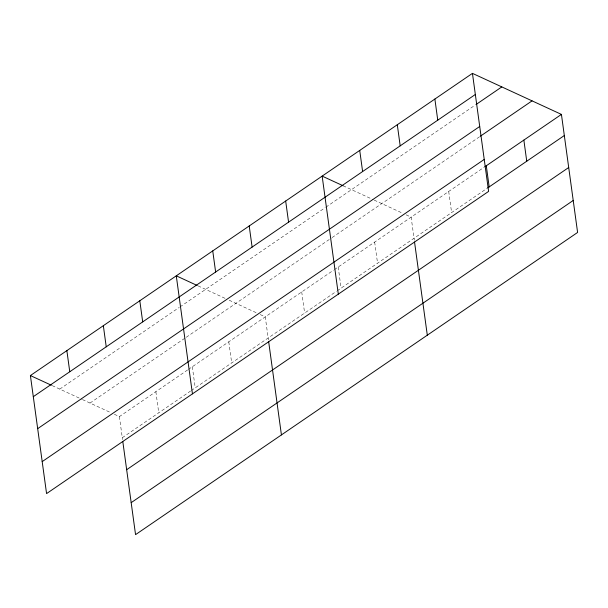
<?xml version="1.0" encoding="UTF-8"?>
<svg xmlns="http://www.w3.org/2000/svg" width="608" height="608" viewBox="0 0 608 608"><rect width="100%" height="100%" fill="white"/><g stroke="black" fill="none" stroke-linecap="round" stroke-linejoin="round"><path stroke-width="0.46" stroke-dasharray="3.04 2.28" d="M59.766 389.097L179.261 307.412M180.036 306.88L325.136 207.685M325.911 207.153L475.198 105.1M90.022 403.058L185.463 337.812M186.238 337.28L331.337 238.085M332.112 237.553L479.621 136.716M114.357 414.276L119.388 416.602L187.667 369.922M188.442 369.39L333.541 270.195M334.316 269.663L483.938 167.382M122.284 437.73L190.562 391.05M191.338 390.518L336.437 291.323M337.212 290.791L486.826 188.51M343.125 185.782L373.365 199.728M374.209 200.116L402.747 213.279M406.098 214.829L411.137 217.155L414.291 240.16M198.086 285.889L225.811 298.68M229.17 300.23L256.872 313.006M260.232 314.556L265.263 316.874L268.417 339.887M52.212 385.616L81.616 399.182M82.46 399.57L110.998 412.733M448.712 191.467L451.607 212.595M374.665 242.083L377.56 263.211M338.2 267.011L341.096 288.139M301.728 291.946L304.623 313.074M228.79 341.81L231.686 362.93M192.326 366.738L195.221 387.866M155.853 391.666L158.749 412.794M119.388 416.602L122.542 439.607"/><path stroke-width="0.91" d="M472.446 73.363L488.612 191.398L46.573 493.597L30.4 375.554L472.446 73.363L561.427 114.403L577.6 232.446L135.554 534.637L122.801 441.492M33.296 396.682L475.334 94.483M475.98 104.568L501.805 86.906M37.673 428.663L479.72 126.472M480.404 136.177L532.061 100.86M42.188 461.616L484.234 159.418M484.72 166.85L561.427 114.403M487.608 187.978L564.323 135.531M126.662 469.71L568.708 167.512M131.176 502.656L573.222 200.465M343.125 185.782L322.149 176.107L338.314 294.143M197.25 285.509L176.274 275.827L192.447 393.87M30.4 375.554L51.376 385.229M523.86 140.091L526.748 161.219M486.286 165.779L489.174 186.907M434.872 99.043L437.76 120.171M414.542 242.037L427.302 335.19M397.298 124.731L400.186 145.859M359.723 150.419L362.619 171.547M285.676 201.035L288.572 222.163M268.675 341.764L281.428 434.918M249.212 225.971L252.107 247.091M212.739 250.899L215.635 272.027M139.802 300.762L142.698 321.89M103.337 325.69L106.233 346.818M66.865 350.626L69.76 371.746"/></g></svg>
